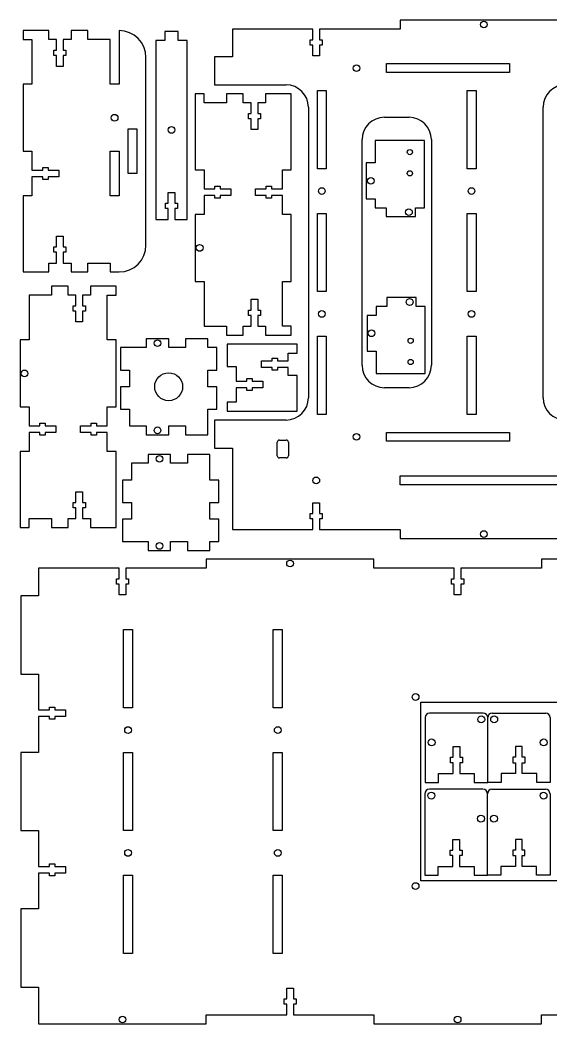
# Model space of a CAD drawing. Header units: millimetres. Extents: x 26 to 1068, y 19 to 777.
# Drawn here: x 490.4 to 728, y 328.1 to 777.3 of the extents above; entities that cross this region are included whole.
import ezdxf

# ---------------------------------------------------------------- set-up
doc = ezdxf.new("R2010")
doc.units = ezdxf.units.MM
doc.layers.get('0').update_dxf_attribs({"lineweight": 25})

msp = doc.modelspace()

# ---------------------------------------------------------------- linework, layer by layer
for p, q in [((735.48, 777.33), (660.48, 777.33)), ((660.48, 777.33), (660.48, 773.33)), ((621.48, 773.33), (585.48, 773.33)), ((585.48, 773.33), (585.48, 760.83)), ((621.48, 768.53), (621.48, 773.33)), ((660.48, 773.33), (624.48, 773.33)), ((624.48, 773.33), (624.48, 768.53)), ((503.25, 772.62), (491.75, 772.62)), ((491.75, 772.62), (491.75, 768.62)), ((491.75, 768.62), (495.75, 768.62)), ((495.75, 768.62), (495.75, 748.62)), ((503.25, 768.62), (503.25, 772.62)), ((506.75, 768.62), (503.25, 768.62)), ((506.75, 763.82), (506.75, 768.62)), ((513.25, 768.62), (509.75, 768.62)), ((509.75, 768.62), (509.75, 763.82)), ((520.75, 772.62), (513.25, 772.62)), ((513.25, 772.62), (513.25, 768.62)), ((520.75, 768.62), (520.75, 772.62)), ((530.75, 768.62), (520.75, 768.62)), ((530.75, 748.62), (530.75, 768.62)), ((534.75, 772.62), (534.75, 748.62)), ((555.18, 768.16), (551.18, 768.16)), ((551.18, 768.16), (551.18, 688.16)), ((561.18, 772.16), (555.18, 772.16)), ((555.18, 772.16), (555.18, 768.16)), ((561.18, 768.16), (561.18, 772.16)), ((565.18, 768.16), (561.18, 768.16)), ((565.18, 688.16), (565.18, 768.16)), ((620.28, 766.13), (620.28, 768.53)), ((620.28, 768.53), (621.48, 768.53)), ((624.48, 768.53), (625.68, 768.53)), ((625.68, 768.53), (625.68, 766.13)), ((505.55, 761.42), (505.55, 763.82)), ((505.55, 763.82), (506.75, 763.82)), ((509.75, 763.82), (510.95, 763.82)), ((510.95, 763.82), (510.95, 761.42)), ((621.48, 766.13), (620.28, 766.13)), ((621.48, 761.33), (621.48, 766.13)), ((625.68, 766.13), (624.48, 766.13)), ((624.48, 766.13), (624.48, 761.33)), ((506.75, 761.42), (505.55, 761.42)), ((506.75, 756.62), (506.75, 761.42)), ((510.95, 761.42), (509.75, 761.42)), ((509.75, 761.42), (509.75, 756.62)), ((546.75, 676.62), (546.75, 760.62)), ((585.48, 760.83), (577.48, 760.83)), ((577.48, 760.83), (577.48, 748.33)), ((624.48, 761.33), (621.48, 761.33)), ((509.75, 756.62), (506.75, 756.62)), ((654.48, 753.83), (654.48, 757.83)), ((654.48, 757.83), (709.48, 757.83)), ((709.48, 757.83), (709.48, 753.83)), ((709.48, 753.83), (654.48, 753.83)), ((495.75, 748.62), (491.75, 748.62)), ((491.75, 748.62), (491.75, 718.62)), ((534.75, 748.62), (530.75, 748.62)), ((577.48, 748.33), (609.48, 748.33)), ((623.48, 710.83), (623.48, 745.83)), ((623.48, 745.83), (627.48, 745.83)), ((627.48, 745.83), (627.48, 710.83)), ((690.48, 710.83), (690.48, 745.83)), ((690.48, 745.83), (694.48, 745.83)), ((694.48, 745.83), (694.48, 710.83)), ((572.8, 744.37), (568.8, 744.37)), ((568.8, 744.37), (568.8, 710.37)), ((572.8, 740.37), (572.8, 744.37)), ((590.3, 744.37), (582.8, 744.37)), ((582.8, 744.37), (582.8, 740.37)), ((590.3, 740.37), (590.3, 744.37)), ((611.8, 744.37), (600.3, 744.37)), ((600.3, 744.37), (600.3, 740.37)), ((611.8, 710.37), (611.8, 744.37)), ((582.8, 740.37), (572.8, 740.37)), ((593.8, 740.37), (590.3, 740.37)), ((593.8, 735.57), (593.8, 740.37)), ((600.3, 740.37), (596.8, 740.37)), ((596.8, 740.37), (596.8, 735.57)), ((619.48, 738.33), (619.48, 608.33)), ((724.48, 608.33), (724.48, 738.33)), ((592.6, 733.17), (592.6, 735.57)), ((592.6, 735.57), (593.8, 735.57)), ((593.8, 733.17), (592.6, 733.17)), ((593.8, 728.37), (593.8, 733.17)), ((596.8, 735.57), (598, 735.57)), ((598, 733.17), (596.8, 733.17)), ((596.8, 733.17), (596.8, 728.37)), ((598, 735.57), (598, 733.17)), ((653.48, 733.83), (664.48, 733.83)), ((538.75, 708.62), (538.75, 728.62)), ((538.75, 728.62), (542.75, 728.62)), ((542.75, 728.62), (542.75, 708.62)), ((596.8, 728.37), (593.8, 728.37)), ((643.48, 622.83), (643.48, 723.83)), ((671.38, 723.38), (649.38, 723.38)), ((649.38, 723.38), (649.38, 713.38)), ((671.38, 693.38), (671.38, 723.38)), ((674.48, 723.83), (674.48, 622.83)), ((491.75, 718.62), (495.75, 718.62)), ((495.75, 718.62), (495.75, 710.12)), ((530.75, 698.62), (530.75, 718.62)), ((530.75, 718.62), (534.75, 718.62)), ((534.75, 718.62), (534.75, 698.62)), ((495.75, 710.12), (500.55, 710.12)), ((500.55, 710.12), (500.55, 711.32)), ((500.55, 711.32), (502.95, 711.32)), ((502.95, 711.32), (502.95, 710.12)), ((502.95, 710.12), (507.75, 710.12)), ((507.75, 710.12), (507.75, 707.12)), ((568.8, 710.37), (572.8, 710.37)), ((572.8, 710.37), (572.8, 701.87)), ((607.8, 701.87), (607.8, 710.37)), ((607.8, 710.37), (611.8, 710.37)), ((627.48, 710.83), (623.48, 710.83)), ((649.38, 713.38), (645.38, 713.38)), ((645.38, 713.38), (645.38, 697.38)), ((694.48, 710.83), (690.48, 710.83)), ((500.55, 707.12), (495.75, 707.12)), ((495.75, 707.12), (495.75, 698.62)), ((500.55, 705.92), (500.55, 707.12)), ((502.95, 705.92), (500.55, 705.92)), ((507.75, 707.12), (502.95, 707.12)), ((502.95, 707.12), (502.95, 705.92)), ((542.75, 708.62), (538.75, 708.62)), ((572.8, 701.87), (577.6, 701.87)), ((577.6, 701.87), (577.6, 703.07)), ((577.6, 703.07), (580, 703.07)), ((580, 703.07), (580, 701.87)), ((580, 701.87), (584.8, 701.87)), ((584.8, 701.87), (584.8, 698.87)), ((595.8, 698.87), (595.8, 701.87)), ((595.8, 701.87), (600.6, 701.87)), ((600.6, 701.87), (600.6, 703.07)), ((600.6, 703.07), (603, 703.07)), ((603, 703.07), (603, 701.87)), ((603, 701.87), (607.8, 701.87)), ((495.75, 698.62), (491.75, 698.62)), ((491.75, 698.62), (491.75, 664.62)), ((534.75, 698.62), (530.75, 698.62)), ((556.68, 695.36), (556.68, 700.16)), ((556.68, 700.16), (559.68, 700.16)), ((559.68, 700.16), (559.68, 695.36)), ((577.6, 698.87), (572.8, 698.87)), ((572.8, 698.87), (572.8, 690.37)), ((577.6, 697.67), (577.6, 698.87)), ((580, 697.67), (577.6, 697.67)), ((584.8, 698.87), (580, 698.87)), ((580, 698.87), (580, 697.67)), ((600.6, 698.87), (595.8, 698.87)), ((600.6, 697.67), (600.6, 698.87)), ((603, 697.67), (600.6, 697.67)), ((607.8, 698.87), (603, 698.87)), ((603, 698.87), (603, 697.67)), ((607.8, 690.37), (607.8, 698.87)), ((645.38, 697.38), (649.38, 697.38)), ((649.38, 697.38), (649.38, 693.38)), ((555.48, 692.96), (555.48, 695.36)), ((555.48, 695.36), (556.68, 695.36)), ((556.68, 692.96), (555.48, 692.96)), ((556.68, 688.16), (556.68, 692.96)), ((559.68, 695.36), (560.88, 695.36)), ((560.88, 692.96), (559.68, 692.96)), ((559.68, 692.96), (559.68, 688.16)), ((560.88, 695.36), (560.88, 692.96)), ((649.38, 693.38), (654.21, 693.38)), ((654.21, 693.38), (654.21, 689.38)), ((667.38, 689.38), (667.38, 693.38)), ((667.38, 693.38), (671.38, 693.38)), ((551.18, 688.16), (556.68, 688.16)), ((559.68, 688.16), (565.18, 688.16)), ((572.8, 690.37), (568.8, 690.37)), ((568.8, 690.37), (568.8, 660.37)), ((611.8, 690.37), (607.8, 690.37)), ((611.8, 660.37), (611.8, 690.37)), ((623.48, 655.83), (623.48, 690.83)), ((623.48, 690.83), (627.48, 690.83)), ((627.48, 690.83), (627.48, 655.83)), ((654.21, 689.38), (667.38, 689.38)), ((690.48, 655.83), (690.48, 690.83)), ((690.48, 690.83), (694.48, 690.83)), ((694.48, 690.83), (694.48, 655.83)), ((506.75, 675.82), (506.75, 680.62)), ((506.75, 680.62), (509.75, 680.62)), ((509.75, 680.62), (509.75, 675.82)), ((505.55, 673.42), (505.55, 675.82)), ((505.55, 675.82), (506.75, 675.82)), ((509.75, 675.82), (510.95, 675.82)), ((510.95, 675.82), (510.95, 673.42)), ((506.75, 673.42), (505.55, 673.42)), ((506.75, 668.62), (506.75, 673.42)), ((510.95, 673.42), (509.75, 673.42)), ((509.75, 673.42), (509.75, 668.62)), ((503.25, 664.62), (503.25, 668.62)), ((503.25, 668.62), (506.75, 668.62)), ((509.75, 668.62), (513.25, 668.62)), ((513.25, 668.62), (513.25, 664.62)), ((520.75, 664.62), (520.75, 668.62)), ((520.75, 668.62), (530.75, 668.62)), ((530.75, 668.62), (530.75, 664.62)), ((491.75, 664.62), (503.25, 664.62)), ((513.25, 664.62), (520.75, 664.62)), ((530.75, 664.62), (534.75, 664.62)), ((568.8, 660.37), (572.8, 660.37)), ((572.8, 660.37), (572.8, 640.37)), ((607.8, 640.37), (607.8, 660.37)), ((607.8, 660.37), (611.8, 660.37)), ((511.94, 658.23), (504.44, 658.23)), ((504.44, 658.23), (504.44, 654.23)), ((511.94, 654.23), (511.94, 658.23)), ((533.44, 658.23), (521.94, 658.23)), ((521.94, 658.23), (521.94, 654.23)), ((533.44, 654.23), (533.44, 658.23)), ((504.44, 654.23), (494.44, 654.23)), ((494.44, 654.23), (494.44, 634.23)), ((515.44, 654.23), (511.94, 654.23)), ((515.44, 649.43), (515.44, 654.23)), ((521.94, 654.23), (518.44, 654.23)), ((518.44, 654.23), (518.44, 649.43)), ((529.44, 634.23), (529.44, 654.23)), ((529.44, 654.23), (533.44, 654.23)), ((593.8, 647.57), (593.8, 652.37)), ((593.8, 652.37), (596.8, 652.37)), ((596.8, 652.37), (596.8, 647.57)), ((627.48, 655.83), (623.48, 655.83)), ((667.71, 653.17), (654.54, 653.17)), ((654.54, 653.17), (654.54, 649.17)), ((667.71, 649.17), (667.71, 653.17)), ((694.48, 655.83), (690.48, 655.83)), ((514.24, 647.03), (514.24, 649.43)), ((514.24, 649.43), (515.44, 649.43)), ((515.44, 647.03), (514.24, 647.03)), ((515.44, 642.23), (515.44, 647.03)), ((518.44, 649.43), (519.64, 649.43)), ((519.64, 647.03), (518.44, 647.03)), ((518.44, 647.03), (518.44, 642.23)), ((519.64, 649.43), (519.64, 647.03)), ((592.6, 645.17), (592.6, 647.57)), ((592.6, 647.57), (593.8, 647.57)), ((596.8, 647.57), (598, 647.57)), ((598, 647.57), (598, 645.17)), ((654.54, 649.17), (649.71, 649.17)), ((649.71, 649.17), (649.71, 645.17)), ((671.71, 649.17), (667.71, 649.17)), ((671.71, 619.17), (671.71, 649.17)), ((593.8, 645.17), (592.6, 645.17)), ((593.8, 640.37), (593.8, 645.17)), ((596.8, 645.17), (596.8, 640.37)), ((598, 645.17), (596.8, 645.17)), ((649.71, 645.17), (645.71, 645.17)), ((645.71, 645.17), (645.71, 629.17)), ((518.44, 642.23), (515.44, 642.23)), ((572.8, 640.37), (582.8, 640.37)), ((582.8, 640.37), (582.8, 636.37)), ((590.3, 636.37), (590.3, 640.37)), ((590.3, 640.37), (593.8, 640.37)), ((596.8, 640.37), (600.3, 640.37)), ((600.3, 640.37), (600.3, 636.37)), ((611.8, 640.37), (607.8, 640.37)), ((611.8, 636.37), (611.8, 640.37)), ((494.44, 634.23), (490.44, 634.23)), ((490.44, 634.23), (490.44, 604.23)), ((533.44, 634.23), (529.44, 634.23)), ((533.44, 604.23), (533.44, 634.23)), ((556.93, 634.74), (546.93, 634.74)), ((546.93, 634.74), (546.93, 630.74)), ((556.93, 630.74), (556.93, 634.74)), ((574.43, 634.74), (564.43, 634.74)), ((564.43, 634.74), (564.43, 630.74)), ((574.43, 630.74), (574.43, 634.74)), ((582.8, 636.37), (590.3, 636.37)), ((600.3, 636.37), (611.8, 636.37)), ((623.48, 600.83), (623.48, 635.83)), ((623.48, 635.83), (627.48, 635.83)), ((627.48, 635.83), (627.48, 600.83)), ((690.48, 600.83), (690.48, 635.83)), ((690.48, 635.83), (694.48, 635.83)), ((694.48, 635.83), (694.48, 600.83)), ((535.43, 630.74), (535.43, 620.74)), ((546.93, 630.74), (535.43, 630.74)), ((564.43, 630.74), (556.93, 630.74)), ((578.43, 630.74), (574.43, 630.74)), ((578.43, 620.74), (578.43, 630.74)), ((583.12, 632.31), (583.12, 622.31)), ((614.42, 632.31), (583.12, 632.31)), ((614.42, 628.31), (614.42, 632.31)), ((645.71, 629.17), (649.71, 629.17)), ((649.71, 629.17), (649.71, 619.17)), ((598.42, 621.81), (598.42, 624.81)), ((598.42, 624.81), (603.22, 624.81)), ((603.22, 624.81), (603.22, 626.01)), ((603.22, 626.01), (605.62, 626.01)), ((605.62, 626.01), (605.62, 624.81)), ((605.62, 624.81), (610.42, 624.81)), ((610.42, 624.81), (610.42, 628.31)), ((610.42, 628.31), (614.42, 628.31)), ((535.43, 620.74), (539.43, 620.74)), ((539.43, 620.74), (539.43, 613.24)), ((574.43, 613.24), (574.43, 620.74)), ((574.43, 620.74), (578.43, 620.74)), ((583.12, 622.31), (587.12, 622.31)), ((587.12, 622.31), (587.12, 615.81)), ((603.22, 621.81), (598.42, 621.81)), ((603.22, 620.61), (603.22, 621.81)), ((605.62, 620.61), (603.22, 620.61)), ((610.42, 621.81), (605.62, 621.81)), ((605.62, 621.81), (605.62, 620.61)), ((610.42, 618.31), (610.42, 621.81)), ((587.12, 615.81), (591.92, 615.81)), ((591.92, 615.81), (591.92, 617.01)), ((591.92, 617.01), (594.32, 617.01)), ((594.32, 617.01), (594.32, 615.81)), ((594.32, 615.81), (599.12, 615.81)), ((599.12, 615.81), (599.12, 612.81)), ((614.42, 618.31), (610.42, 618.31)), ((614.42, 602.31), (614.42, 618.31)), ((649.71, 619.17), (671.71, 619.17)), ((539.43, 613.24), (535.43, 613.24)), ((535.43, 613.24), (535.43, 603.24)), ((578.43, 613.24), (574.43, 613.24)), ((578.43, 603.24), (578.43, 613.24)), ((591.92, 612.81), (587.12, 612.81)), ((587.12, 612.81), (587.12, 606.31)), ((591.92, 611.61), (591.92, 612.81)), ((594.32, 611.61), (591.92, 611.61)), ((599.12, 612.81), (594.32, 612.81)), ((594.32, 612.81), (594.32, 611.61)), ((664.48, 612.83), (653.48, 612.83)), ((490.44, 604.23), (494.44, 604.23)), ((494.44, 604.23), (494.44, 595.73)), ((529.44, 595.73), (529.44, 604.23)), ((529.44, 604.23), (533.44, 604.23)), ((535.43, 603.24), (539.43, 603.24)), ((539.43, 603.24), (539.43, 595.74)), ((574.43, 591.74), (574.43, 603.24)), ((574.43, 603.24), (578.43, 603.24)), ((587.12, 606.31), (583.12, 606.31)), ((583.12, 606.31), (583.12, 602.31)), ((583.12, 602.31), (614.42, 602.31)), ((609.48, 598.33), (577.48, 598.33)), ((577.48, 598.33), (577.48, 585.83)), ((627.48, 600.83), (623.48, 600.83)), ((694.48, 600.83), (690.48, 600.83)), ((494.44, 595.73), (499.24, 595.73)), ((499.24, 595.73), (499.24, 596.93)), ((499.24, 596.93), (501.64, 596.93)), ((501.64, 596.93), (501.64, 595.73)), ((501.64, 595.73), (506.44, 595.73)), ((506.44, 595.73), (506.44, 592.73)), ((517.44, 592.73), (517.44, 595.73)), ((517.44, 595.73), (522.24, 595.73)), ((522.24, 595.73), (522.24, 596.93)), ((522.24, 596.93), (524.64, 596.93)), ((524.64, 596.93), (524.64, 595.73)), ((524.64, 595.73), (529.44, 595.73)), ((539.43, 595.74), (546.93, 595.74)), ((546.93, 595.74), (546.93, 591.74)), ((556.93, 591.74), (556.93, 595.74)), ((556.93, 595.74), (564.43, 595.74)), ((564.43, 595.74), (564.43, 591.74)), ((499.24, 592.73), (494.44, 592.73)), ((494.44, 592.73), (494.44, 584.23)), ((499.24, 591.53), (499.24, 592.73)), ((501.64, 591.53), (499.24, 591.53)), ((506.44, 592.73), (501.64, 592.73)), ((501.64, 592.73), (501.64, 591.53)), ((522.24, 592.73), (517.44, 592.73)), ((522.24, 591.53), (522.24, 592.73)), ((524.64, 591.53), (522.24, 591.53)), ((529.44, 592.73), (524.64, 592.73)), ((524.64, 592.73), (524.64, 591.53)), ((529.44, 584.23), (529.44, 592.73)), ((546.93, 591.74), (556.93, 591.74)), ((564.43, 591.74), (574.43, 591.74)), ((606.48, 589.4), (609.48, 589.4)), ((654.48, 588.83), (654.48, 592.83)), ((654.48, 592.83), (709.48, 592.83)), ((709.48, 588.83), (654.48, 588.83)), ((709.48, 592.83), (709.48, 588.83)), ((494.44, 584.23), (490.44, 584.23)), ((490.44, 584.23), (490.44, 550.23)), ((533.44, 584.23), (529.44, 584.23)), ((533.44, 550.23), (533.44, 584.23)), ((577.48, 585.83), (585.48, 585.83)), ((585.48, 585.83), (585.48, 549.33)), ((605.48, 582.4), (605.48, 588.4)), ((610.48, 588.4), (610.48, 582.4)), ((557.81, 583), (547.81, 583)), ((547.81, 583), (547.81, 579)), ((557.81, 579), (557.81, 583)), ((575.31, 583), (565.31, 583)), ((565.31, 583), (565.31, 579)), ((575.31, 571.5), (575.31, 583)), ((609.48, 581.4), (606.48, 581.4)), ((547.81, 579), (540.31, 579)), ((540.31, 579), (540.31, 571.5)), ((565.31, 579), (557.81, 579)), ((540.31, 571.5), (536.31, 571.5)), ((536.31, 571.5), (536.31, 561.5)), ((579.31, 571.5), (575.31, 571.5)), ((579.31, 561.5), (579.31, 571.5)), ((660.48, 569.33), (660.48, 573.33)), ((660.48, 573.33), (735.48, 573.33)), ((515.44, 561.43), (515.44, 566.23)), ((515.44, 566.23), (518.44, 566.23)), ((518.44, 566.23), (518.44, 561.43)), ((735.48, 569.33), (660.48, 569.33)), ((514.24, 559.03), (514.24, 561.43)), ((514.24, 561.43), (515.44, 561.43)), ((515.44, 559.03), (514.24, 559.03)), ((515.44, 554.23), (515.44, 559.03)), ((518.44, 561.43), (519.64, 561.43)), ((519.64, 559.03), (518.44, 559.03)), ((518.44, 559.03), (518.44, 554.23)), ((519.64, 561.43), (519.64, 559.03)), ((536.31, 561.5), (540.31, 561.5)), ((540.31, 561.5), (540.31, 554)), ((575.31, 554), (575.31, 561.5)), ((575.31, 561.5), (579.31, 561.5)), ((621.48, 556.53), (621.48, 561.33)), ((621.48, 561.33), (624.48, 561.33)), ((624.48, 561.33), (624.48, 556.53)), ((494.44, 550.23), (494.44, 554.23)), ((494.44, 554.23), (504.44, 554.23)), ((504.44, 554.23), (504.44, 550.23)), ((511.94, 550.23), (511.94, 554.23)), ((511.94, 554.23), (515.44, 554.23)), ((518.44, 554.23), (521.94, 554.23)), ((521.94, 554.23), (521.94, 550.23)), ((536.31, 554), (536.31, 544)), ((540.31, 554), (536.31, 554)), ((579.31, 554), (575.31, 554)), ((579.31, 544), (579.31, 554)), ((620.28, 554.13), (620.28, 556.53)), ((620.28, 556.53), (621.48, 556.53)), ((621.48, 554.13), (620.28, 554.13)), ((621.48, 549.33), (621.48, 554.13)), ((624.48, 556.53), (625.68, 556.53)), ((625.68, 554.13), (624.48, 554.13)), ((624.48, 554.13), (624.48, 549.33)), ((625.68, 556.53), (625.68, 554.13)), ((490.44, 550.23), (494.44, 550.23)), ((504.44, 550.23), (511.94, 550.23)), ((521.94, 550.23), (533.44, 550.23)), ((585.48, 549.33), (621.48, 549.33)), ((624.48, 549.33), (660.48, 549.33)), ((660.48, 549.33), (660.48, 545.33)), ((536.31, 544), (547.81, 544)), ((547.81, 544), (547.81, 540)), ((557.81, 540), (557.81, 544)), ((557.81, 544), (565.31, 544)), ((565.31, 544), (565.31, 540)), ((575.31, 540), (575.31, 544)), ((575.31, 544), (579.31, 544)), ((660.48, 545.33), (735.48, 545.33)), ((547.81, 540), (557.81, 540)), ((565.31, 540), (575.31, 540)), ((648.74, 536.12), (573.74, 536.12)), ((573.74, 536.12), (573.74, 532.12)), ((648.74, 532.12), (648.74, 536.12)), ((798.74, 536.12), (723.74, 536.12)), ((723.74, 536.12), (723.74, 532.12)), ((534.74, 532.12), (498.74, 532.12)), ((498.74, 532.12), (498.74, 519.62)), ((534.74, 527.32), (534.74, 532.12)), ((573.74, 532.12), (537.74, 532.12)), ((537.74, 532.12), (537.74, 527.32)), ((684.74, 532.12), (648.74, 532.12)), ((684.74, 527.32), (684.74, 532.12)), ((723.74, 532.12), (687.74, 532.12)), ((687.74, 532.12), (687.74, 527.32)), ((533.54, 524.92), (533.54, 527.32)), ((533.54, 527.32), (534.74, 527.32)), ((537.74, 527.32), (538.94, 527.32)), ((538.94, 527.32), (538.94, 524.92)), ((683.54, 524.92), (683.54, 527.32)), ((683.54, 527.32), (684.74, 527.32)), ((687.74, 527.32), (688.94, 527.32)), ((688.94, 527.32), (688.94, 524.92)), ((534.74, 524.92), (533.54, 524.92)), ((534.74, 520.12), (534.74, 524.92)), ((538.94, 524.92), (537.74, 524.92)), ((537.74, 524.92), (537.74, 520.12)), ((684.74, 524.92), (683.54, 524.92)), ((684.74, 520.12), (684.74, 524.92)), ((688.94, 524.92), (687.74, 524.92)), ((687.74, 524.92), (687.74, 520.12)), ((498.74, 519.62), (490.74, 519.62)), ((490.74, 519.62), (490.74, 484.62)), ((537.74, 520.12), (534.74, 520.12)), ((687.74, 520.12), (684.74, 520.12)), ((536.74, 469.62), (536.74, 504.62)), ((536.74, 504.62), (540.74, 504.62)), ((540.74, 504.62), (540.74, 469.62)), ((603.74, 469.62), (603.74, 504.62)), ((603.74, 504.62), (607.74, 504.62)), ((607.74, 504.62), (607.74, 469.62)), ((490.74, 484.62), (498.74, 484.62)), ((498.74, 484.62), (498.74, 468.62)), ((669.74, 472.12), (749.74, 472.12)), ((669.74, 392.12), (669.74, 472.12)), ((498.74, 468.62), (503.54, 468.62)), ((503.54, 468.62), (503.54, 469.82)), ((503.54, 469.82), (505.94, 469.82)), ((505.94, 469.82), (505.94, 468.62)), ((505.94, 468.62), (510.74, 468.62)), ((510.74, 468.62), (510.74, 465.62)), ((540.74, 469.62), (536.74, 469.62)), ((607.74, 469.62), (603.74, 469.62)), ((697.69, 467.22), (673.69, 467.22)), ((701.69, 467.22), (725.69, 467.22)), ((503.54, 465.62), (498.74, 465.62)), ((498.74, 465.62), (498.74, 449.62)), ((503.54, 464.42), (503.54, 465.62)), ((505.94, 464.42), (503.54, 464.42)), ((510.74, 465.62), (505.94, 465.62)), ((505.94, 465.62), (505.94, 464.42)), ((671.69, 465.22), (671.69, 436.22)), ((699.69, 436.22), (699.69, 465.22)), ((727.69, 465.22), (727.69, 436.22)), ((498.74, 449.62), (490.74, 449.62)), ((490.74, 449.62), (490.74, 414.62)), ((536.74, 414.62), (536.74, 449.62)), ((536.74, 449.62), (540.74, 449.62)), ((540.74, 449.62), (540.74, 414.62)), ((603.74, 414.62), (603.74, 449.62)), ((603.74, 449.62), (607.74, 449.62)), ((607.74, 449.62), (607.74, 414.62)), ((684.19, 447.42), (684.19, 452.22)), ((684.19, 452.22), (687.19, 452.22)), ((687.19, 452.22), (687.19, 447.42)), ((712.19, 452.22), (712.19, 447.42)), ((715.19, 452.22), (712.19, 452.22)), ((715.19, 447.42), (715.19, 452.22)), ((682.99, 445.02), (682.99, 447.42)), ((682.99, 447.42), (684.19, 447.42)), ((684.19, 445.02), (682.99, 445.02)), ((684.19, 440.22), (684.19, 445.02)), ((687.19, 447.42), (688.39, 447.42)), ((688.39, 445.02), (687.19, 445.02)), ((687.19, 445.02), (687.19, 440.22)), ((688.39, 447.42), (688.39, 445.02)), ((710.99, 447.42), (710.99, 445.02)), ((712.19, 447.42), (710.99, 447.42)), ((710.99, 445.02), (712.19, 445.02)), ((712.19, 445.02), (712.19, 440.22)), ((716.39, 447.42), (715.19, 447.42)), ((715.19, 440.22), (715.19, 445.02)), ((715.19, 445.02), (716.39, 445.02)), ((716.39, 445.02), (716.39, 447.42)), ((671.69, 436.22), (677.69, 436.22)), ((677.69, 436.22), (677.69, 440.22)), ((677.69, 440.22), (684.19, 440.22)), ((687.19, 440.22), (693.69, 440.22)), ((693.69, 440.22), (693.69, 436.22)), ((693.69, 436.22), (699.69, 436.22)), ((705.69, 436.22), (699.69, 436.22)), ((705.69, 440.22), (705.69, 436.22)), ((712.19, 440.22), (705.69, 440.22)), ((721.69, 440.22), (715.19, 440.22)), ((721.69, 436.22), (721.69, 440.22)), ((727.69, 436.22), (721.69, 436.22)), ((697.58, 433.12), (673.58, 433.12)), ((701.58, 433.12), (725.58, 433.12)), ((671.58, 431.12), (671.58, 394.62)), ((699.58, 394.62), (699.58, 431.12)), ((727.58, 431.12), (727.58, 394.62)), ((490.74, 414.62), (498.74, 414.62)), ((498.74, 414.62), (498.74, 398.62)), ((540.74, 414.62), (536.74, 414.62)), ((607.74, 414.62), (603.74, 414.62)), ((684.08, 405.82), (684.08, 410.62)), ((684.08, 410.62), (687.08, 410.62)), ((687.08, 410.62), (687.08, 405.82)), ((712.08, 410.62), (712.08, 405.82)), ((715.08, 410.62), (712.08, 410.62)), ((715.08, 405.82), (715.08, 410.62)), ((682.88, 403.42), (682.88, 405.82)), ((682.88, 405.82), (684.08, 405.82)), ((687.08, 405.82), (688.28, 405.82)), ((688.28, 405.82), (688.28, 403.42)), ((712.08, 405.82), (710.88, 405.82)), ((710.88, 405.82), (710.88, 403.42)), ((716.28, 405.82), (715.08, 405.82)), ((716.28, 403.42), (716.28, 405.82)), ((503.54, 398.62), (503.54, 399.82)), ((503.54, 399.82), (505.94, 399.82)), ((505.94, 399.82), (505.94, 398.62)), ((684.08, 403.42), (682.88, 403.42)), ((684.08, 398.62), (684.08, 403.42)), ((688.28, 403.42), (687.08, 403.42)), ((687.08, 403.42), (687.08, 398.62)), ((710.88, 403.42), (712.08, 403.42)), ((712.08, 403.42), (712.08, 398.62)), ((715.08, 398.62), (715.08, 403.42)), ((715.08, 403.42), (716.28, 403.42)), ((498.74, 398.62), (503.54, 398.62)), ((503.54, 395.62), (498.74, 395.62)), ((498.74, 395.62), (498.74, 379.62)), ((503.54, 394.42), (503.54, 395.62)), ((505.94, 398.62), (510.74, 398.62)), ((510.74, 395.62), (505.94, 395.62)), ((505.94, 395.62), (505.94, 394.42)), ((510.74, 398.62), (510.74, 395.62)), ((677.58, 394.62), (677.58, 398.62)), ((677.58, 398.62), (684.08, 398.62)), ((687.08, 398.62), (693.58, 398.62)), ((693.58, 398.62), (693.58, 394.62)), ((705.58, 398.62), (705.58, 394.62)), ((712.08, 398.62), (705.58, 398.62)), ((721.58, 398.62), (715.08, 398.62)), ((721.58, 394.62), (721.58, 398.62)), ((505.94, 394.42), (503.54, 394.42)), ((536.74, 359.62), (536.74, 394.62)), ((536.74, 394.62), (540.74, 394.62)), ((540.74, 394.62), (540.74, 359.62)), ((603.74, 359.62), (603.74, 394.62)), ((603.74, 394.62), (607.74, 394.62)), ((607.74, 394.62), (607.74, 359.62)), ((749.74, 392.12), (669.74, 392.12)), ((671.58, 394.62), (677.58, 394.62)), ((693.58, 394.62), (699.58, 394.62)), ((705.58, 394.62), (699.58, 394.62)), ((727.58, 394.62), (721.58, 394.62)), ((498.74, 379.62), (490.74, 379.62)), ((490.74, 379.62), (490.74, 344.62)), ((540.74, 359.62), (536.74, 359.62)), ((607.74, 359.62), (603.74, 359.62)), ((490.74, 344.62), (498.74, 344.62)), ((498.74, 344.62), (498.74, 328.12)), ((609.74, 339.32), (609.74, 344.12)), ((609.74, 344.12), (612.74, 344.12)), ((612.74, 344.12), (612.74, 339.32)), ((608.54, 336.92), (608.54, 339.32)), ((608.54, 339.32), (609.74, 339.32)), ((609.74, 336.92), (608.54, 336.92)), ((609.74, 332.12), (609.74, 336.92)), ((612.74, 339.32), (613.94, 339.32)), ((613.94, 336.92), (612.74, 336.92)), ((612.74, 336.92), (612.74, 332.12)), ((613.94, 339.32), (613.94, 336.92)), ((498.74, 328.12), (573.74, 328.12)), ((573.74, 328.12), (573.74, 332.12)), ((573.74, 332.12), (609.74, 332.12)), ((612.74, 332.12), (648.74, 332.12)), ((648.74, 332.12), (648.74, 328.12)), ((648.74, 328.12), (723.74, 328.12)), ((723.74, 328.12), (723.74, 332.12)), ((723.74, 332.12), (759.74, 332.12))]:
    msp.add_line(p, q)
for centre, radius in [((697.98, 775.33), 1.5), ((640.98, 755.83), 1.5), ((532.75, 733.62), 1.5), ((558.18, 728.16), 1.5), ((664.88, 718.23), 1.17), ((664.88, 708.73), 1.17), ((647.38, 705.38), 1.5), ((625.48, 700.83), 1.5), ((692.48, 700.83), 1.5), ((664.44, 691.38), 1.5), ((570.8, 675.37), 1.5), ((664.77, 651.17), 1.5), ((625.48, 645.83), 1.5), ((692.48, 645.83), 1.5), ((647.71, 637.17), 1.5), ((551.93, 632.74), 1.5), ((665.21, 633.82), 1.17), ((665.21, 624.32), 1.17), ((492.44, 619.23), 1.5), ((556.93, 613.24), 6.25), ((551.93, 593.74), 1.5), ((640.98, 590.83), 1.5), ((552.81, 581), 1.5), ((622.98, 571.33), 1.5), ((697.98, 547.33), 1.5), ((552.81, 542), 1.5), ((611.24, 534.12), 1.5), ((667.44, 474.41), 1.5), ((696.79, 464.37), 1.55), ((702.59, 464.37), 1.55), ((538.74, 459.62), 1.5), ((605.74, 459.62), 1.5), ((674.59, 454.07), 1.55), ((724.79, 454.07), 1.55), ((674.48, 430.27), 1.55), ((724.68, 430.27), 1.55), ((696.68, 419.97), 1.55), ((702.48, 419.97), 1.55), ((538.74, 404.62), 1.5), ((605.74, 404.62), 1.5), ((667.44, 389.82), 1.5), ((536.24, 330.12), 1.5), ((686.24, 330.12), 1.5)]:
    msp.add_circle(centre, radius)
for centre, radius, start, end in [((534.75, 760.62), 12, 0, 90), ((609.48, 738.33), 10, 0, 90), ((734.48, 738.33), 10, 90, 180), ((653.48, 723.83), 10, 90, 180), ((664.48, 723.83), 10, 0, 90), ((534.75, 676.62), 12, 270, 0), ((653.48, 622.83), 10, 180, 270), ((664.48, 622.83), 10, 270, 0), ((609.48, 608.33), 10, 270, 0), ((734.48, 608.33), 10, 180, 270), ((606.48, 588.4), 1, 90, 180), ((609.48, 588.4), 1, 0, 90), ((606.48, 582.4), 1, 180, 270), ((609.48, 582.4), 1, 270, 0), ((673.69, 465.22), 2, 90, 180), ((697.69, 465.22), 2, 0, 90), ((701.69, 465.22), 2, 90, 180), ((725.69, 465.22), 2, 0, 90), ((673.58, 431.12), 2, 90, 180), ((697.58, 431.12), 2, 0, 90), ((701.58, 431.12), 2, 90, 180), ((725.58, 431.12), 2, 0, 90)]:
    msp.add_arc(centre, radius, start, end)

doc.saveas('drawing.dxf')
